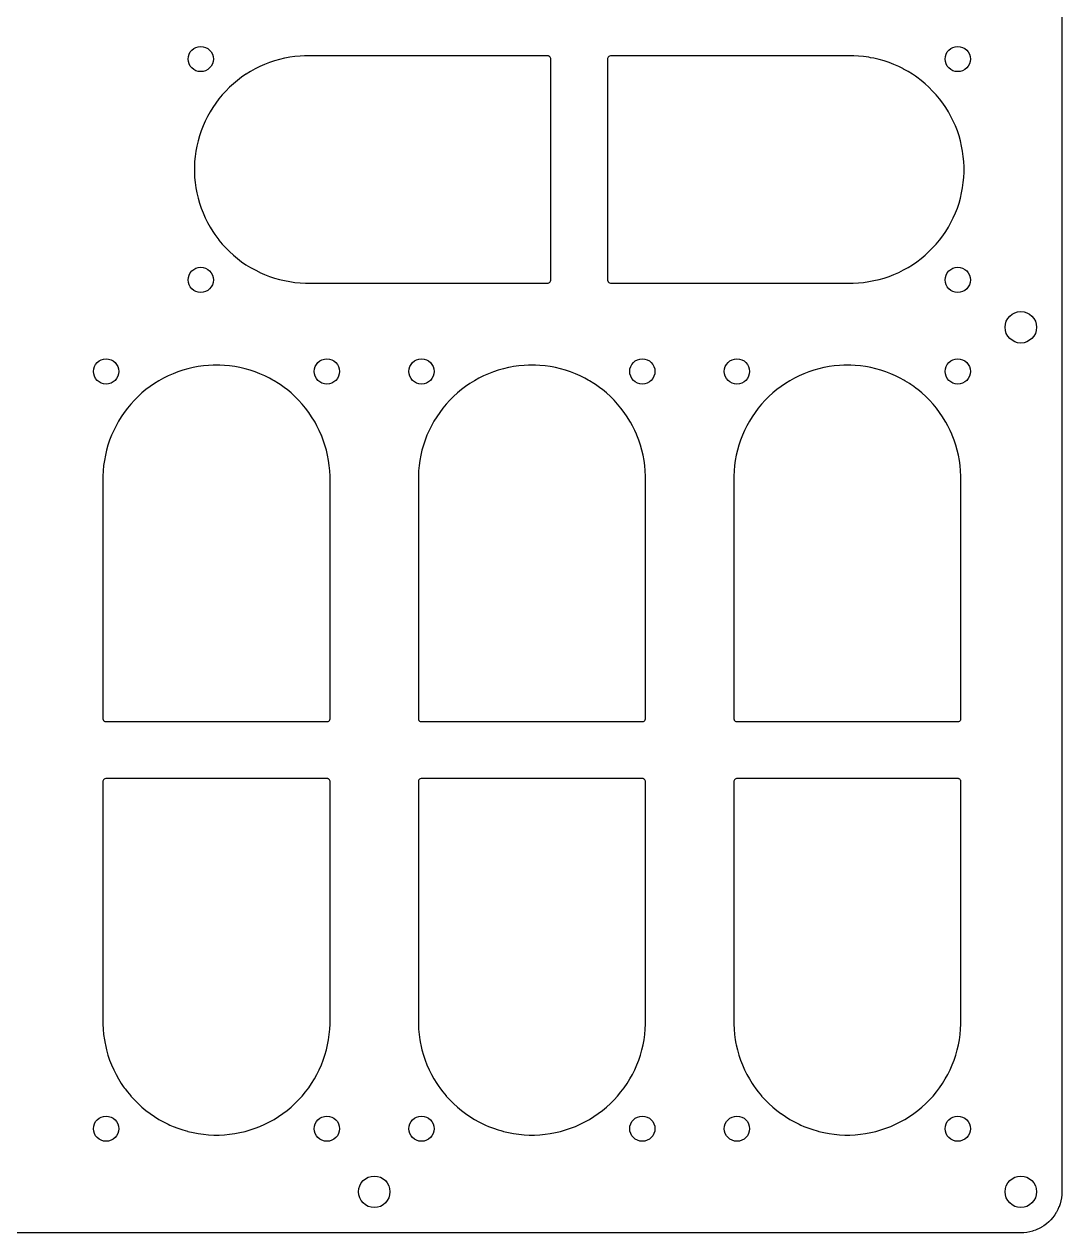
# Model space of a CAD drawing. Extents: x 216 to 569, y -426 to -74.
# Drawn here: x 404.5 to 569, y -426 to -234.5 of the extents above; entities that cross this region are included whole.
import ezdxf

# ---------------------------------------------------------------- set-up
doc = ezdxf.new("R2010")
doc.units = 0
doc.layers.add('BLACK', color=7, linetype='CONTINUOUS')

msp = doc.modelspace()

# ---------------------------------------------------------------- linework, layer by layer
at = {"layer": 'BLACK', "linetype": 'CONTINUOUS'}
for p, q in [((568.9995, -80.00231), (568.9995, -419.497688)), ((441.848767, -241.201238), (441.104223, -241.571977)), ((442.609649, -240.865275), (441.848767, -241.201238)), ((443.385283, -240.564793), (442.609649, -240.865275)), ((444.173911, -240.300472), (443.385283, -240.564793)), ((444.17394, -240.300463), (444.173911, -240.300472)), ((444.973927, -240.072847), (444.17394, -240.300463)), ((444.973934, -240.072845), (444.973927, -240.072847)), ((445.783593, -239.882415), (444.973934, -240.072845)), ((445.783607, -239.882412), (445.783593, -239.882415)), ((445.783613, -239.882411), (445.783607, -239.882412)), ((446.088625, -239.825394), (445.783613, -239.882411)), ((446.601223, -239.729573), (446.088625, -239.825394)), ((447.425001, -239.614661), (446.601223, -239.729573)), ((447.425022, -239.614659), (447.425001, -239.614661)), ((448.253239, -239.537913), (447.425022, -239.614659)), ((448.957134, -239.50537), (448.253239, -239.537913)), ((449.084115, -239.4995), (448.957134, -239.50537)), ((449.5, -239.4995), (449.084115, -239.4995)), ((449.565892, -239.4995), (449.5, -239.4995)), ((487.565892, -239.4995), (449.565892, -239.4995)), ((487.629539, -239.516554), (487.565892, -239.4995)), ((487.693187, -239.533608), (487.629539, -239.516554)), ((487.75025, -239.566554), (487.693187, -239.533608)), ((487.807314, -239.5995), (487.75025, -239.566554)), ((487.9005, -239.692686), (487.807314, -239.5995)), ((487.966392, -239.806814), (487.9005, -239.692686)), ((488.0005, -239.934108), (487.966392, -239.806814)), ((488.0005, -275.065892), (488.0005, -239.934108)), ((497.033608, -239.806812), (496.9995, -239.934108)), ((496.9995, -239.934108), (496.9995, -275.065891)), ((497.0995, -239.692686), (497.033608, -239.806812)), ((497.099502, -239.692683), (497.0995, -239.692686)), ((497.192683, -239.599502), (497.099502, -239.692683)), ((497.192686, -239.5995), (497.192683, -239.599502)), ((497.306812, -239.533608), (497.192686, -239.5995)), ((497.434108, -239.4995), (497.306812, -239.533608)), ((497.565892, -239.4995), (497.434108, -239.4995)), ((535.565892, -239.4995), (497.565892, -239.4995)), ((535.915885, -239.4995), (535.565892, -239.4995)), ((536.049681, -239.505685), (535.915885, -239.4995)), ((536.74676, -239.537913), (536.049681, -239.505685)), ((537.574977, -239.614659), (536.74676, -239.537913)), ((537.574998, -239.614661), (537.574977, -239.614659)), ((538.398776, -239.729573), (537.574998, -239.614661)), ((538.693203, -239.784611), (538.398776, -239.729573)), ((539.216387, -239.882411), (538.693203, -239.784611)), ((539.216396, -239.882413), (539.216387, -239.882411)), ((539.216406, -239.882415), (539.216396, -239.882413)), ((540.026065, -240.072845), (539.216406, -239.882415)), ((540.026072, -240.072847), (540.026065, -240.072845)), ((540.826059, -240.300463), (540.026072, -240.072847)), ((540.82607, -240.300466), (540.826059, -240.300463)), ((540.826079, -240.300469), (540.82607, -240.300466)), ((540.826087, -240.300471), (540.826079, -240.300469)), ((540.826088, -240.300472), (540.826087, -240.300471)), ((541.614716, -240.564793), (540.826088, -240.300472)), ((541.614721, -240.564795), (541.614716, -240.564793)), ((541.61473, -240.564798), (541.614721, -240.564795)), ((542.390332, -240.865268), (541.61473, -240.564798)), ((542.39035, -240.865275), (542.390332, -240.865268)), ((543.151232, -241.201238), (542.39035, -240.865275)), ((543.895776, -241.571977), (543.151232, -241.201238)), ((438.984155, -242.884665), (438.320416, -243.385898)), ((439.668491, -242.415885), (438.984155, -242.884665)), ((439.670365, -242.414601), (439.668491, -242.415885)), ((439.709706, -242.390242), (439.670365, -242.414601)), ((440.377538, -241.976738), (439.709706, -242.390242)), ((440.37756, -241.976725), (440.377538, -241.976738)), ((441.104186, -241.571997), (440.37756, -241.976725)), ((441.104223, -241.571977), (441.104186, -241.571997)), ((543.895813, -241.571997), (543.895776, -241.571977)), ((543.917574, -241.584118), (543.895813, -241.571997)), ((544.62245, -241.976731), (543.917574, -241.584118)), ((545.329635, -242.414601), (544.62245, -241.976731)), ((545.787106, -242.727976), (545.329635, -242.414601)), ((546.015844, -242.884665), (545.787106, -242.727976)), ((546.679583, -243.385898), (546.015844, -242.884665)), ((436.47762, -245.065829), (435.9173, -245.680471)), ((436.477669, -245.065778), (436.47762, -245.065829)), ((437.065778, -244.477669), (436.477669, -245.065778)), ((437.065829, -244.47762), (437.065778, -244.477669)), ((437.680471, -243.9173), (437.065829, -244.47762)), ((437.680486, -243.917288), (437.680471, -243.9173)), ((438.320374, -243.385931), (437.680486, -243.917288)), ((438.320416, -243.385898), (438.320374, -243.385931)), ((546.679608, -243.385917), (546.679583, -243.385898)), ((547.319516, -243.91729), (546.679608, -243.385917)), ((547.319528, -243.9173), (547.319516, -243.91729)), ((547.93417, -244.47762), (547.319528, -243.9173)), ((547.934185, -244.477634), (547.93417, -244.47762)), ((547.934201, -244.477649), (547.934185, -244.477634)), ((548.522351, -245.065799), (547.934201, -244.477649)), ((548.522366, -245.065815), (548.522351, -245.065799)), ((548.522379, -245.065829), (548.522366, -245.065815)), ((549.082699, -245.680471), (548.522379, -245.065829)), ((434.884665, -246.984155), (434.414599, -247.670368)), ((435.385898, -246.320416), (434.884665, -246.984155)), ((435.385931, -246.320374), (435.385898, -246.320416)), ((435.917288, -245.680486), (435.385931, -246.320374)), ((435.9173, -245.680471), (435.917288, -245.680486)), ((549.082705, -245.680478), (549.082699, -245.680471)), ((549.08271, -245.680484), (549.082705, -245.680478)), ((549.614083, -246.320392), (549.08271, -245.680484)), ((550.115336, -246.984158), (549.614083, -246.320392)), ((550.585399, -247.670365), (550.115336, -246.984158)), ((433.976725, -248.37756), (433.571997, -249.104186)), ((433.976738, -248.377538), (433.976725, -248.37756)), ((434.414599, -247.670368), (433.976738, -248.377538)), ((551.023269, -248.37755), (550.585399, -247.670365)), ((551.308886, -248.890332), (551.023269, -248.37755)), ((551.428002, -249.104186), (551.308886, -248.890332)), ((432.865275, -250.609649), (432.564793, -251.385283)), ((433.201238, -249.848767), (432.865275, -250.609649)), ((433.571977, -249.104223), (433.201238, -249.848767)), ((433.571997, -249.104186), (433.571977, -249.104223)), ((551.428022, -249.104223), (551.428002, -249.104186)), ((551.798761, -249.848767), (551.428022, -249.104223)), ((552.086198, -250.49975), (551.798761, -249.848767)), ((552.134732, -250.609668), (552.086198, -250.49975)), ((552.435202, -251.38527), (552.134732, -250.609668)), ((432.300463, -252.17394), (432.072847, -252.973927)), ((432.300472, -252.173911), (432.300463, -252.17394)), ((432.564793, -251.385283), (432.300472, -252.173911)), ((552.699531, -252.173921), (552.435202, -251.38527)), ((552.927155, -252.973938), (552.699531, -252.173921)), ((431.729573, -254.601223), (431.614661, -255.425001)), ((431.825394, -254.088625), (431.729573, -254.601223)), ((431.882411, -253.783613), (431.825394, -254.088625)), ((431.882412, -253.783607), (431.882411, -253.783613)), ((431.882415, -253.783593), (431.882412, -253.783607)), ((432.072845, -252.973934), (431.882415, -253.783593)), ((432.072847, -252.973927), (432.072845, -252.973934)), ((553.117589, -253.783613), (552.927155, -252.973938)), ((553.270426, -254.60122), (553.117589, -253.783613)), ((553.38534, -255.425013), (553.270426, -254.60122)), ((431.537913, -256.253239), (431.4995, -257.084118)), ((431.614659, -255.425022), (431.537913, -256.253239)), ((431.614661, -255.425001), (431.614659, -255.425022)), ((553.462086, -256.253234), (553.38534, -255.425013)), ((553.5005, -257.084115), (553.462086, -256.253234)), ((431.4995, -257.084118), (431.4995, -257.915881)), ((431.4995, -257.915881), (431.537913, -258.74676)), ((553.462086, -258.746766), (553.5005, -257.915885)), ((553.5005, -257.915885), (553.5005, -257.084115)), ((431.537913, -258.74676), (431.614659, -259.574977)), ((431.614659, -259.574977), (431.614661, -259.574998)), ((431.614661, -259.574998), (431.729573, -260.398776)), ((431.729573, -260.398776), (431.882415, -261.216406)), ((553.117589, -261.216387), (553.270426, -260.39878)), ((553.270426, -260.39878), (553.38534, -259.574987)), ((553.38534, -259.574987), (553.462086, -258.746766)), ((431.882415, -261.216406), (432.072845, -262.026065)), ((432.072845, -262.026065), (432.072847, -262.026072)), ((432.072847, -262.026072), (432.300463, -262.826059)), ((552.699531, -262.826079), (552.927155, -262.026062)), ((552.927155, -262.026062), (553.117589, -261.216387)), ((432.300463, -262.826059), (432.300472, -262.826088)), ((432.300472, -262.826088), (432.564793, -263.614716)), ((432.564793, -263.614716), (432.865275, -264.39035)), ((552.134732, -264.390332), (552.435202, -263.61473)), ((552.435202, -263.61473), (552.699531, -262.826079)), ((432.865275, -264.39035), (433.201238, -265.151232)), ((433.201238, -265.151232), (433.571977, -265.895776)), ((433.571977, -265.895776), (433.571989, -265.895798)), ((433.571989, -265.895798), (433.976731, -266.62245)), ((551.023269, -266.62245), (551.428011, -265.895798)), ((551.428011, -265.895798), (551.798763, -265.151229)), ((551.798763, -265.151229), (552.134732, -264.390332)), ((433.976731, -266.62245), (434.414601, -267.329635)), ((434.414601, -267.329635), (434.727976, -267.787106)), ((434.727976, -267.787106), (434.884665, -268.015844)), ((434.884665, -268.015844), (435.350195, -268.632305)), ((549.614083, -268.679608), (550.115336, -268.015842)), ((550.115336, -268.015842), (550.585399, -267.329635)), ((550.585399, -267.329635), (551.023269, -266.62245)), ((435.350195, -268.632305), (435.385917, -268.679608)), ((435.385917, -268.679608), (435.385928, -268.679622)), ((435.385928, -268.679622), (435.385931, -268.679625)), ((435.385931, -268.679625), (435.917288, -269.319513)), ((435.917288, -269.319513), (435.9173, -269.319528)), ((435.9173, -269.319528), (436.47762, -269.93417)), ((436.47762, -269.93417), (436.477634, -269.934185)), ((436.477634, -269.934185), (436.477649, -269.934201)), ((436.477649, -269.934201), (437.065799, -270.522351)), ((547.934201, -270.522351), (548.522351, -269.934201)), ((548.522351, -269.934201), (549.08271, -269.319516)), ((549.08271, -269.319516), (549.614083, -268.679608)), ((437.065799, -270.522351), (437.065815, -270.522366)), ((437.065815, -270.522366), (437.065829, -270.522379)), ((437.065829, -270.522379), (437.680471, -271.082699)), ((437.680471, -271.082699), (437.680478, -271.082705)), ((437.680478, -271.082705), (437.680484, -271.08271)), ((437.680484, -271.08271), (438.320392, -271.614083)), ((438.320392, -271.614083), (438.984158, -272.115336)), ((546.015842, -272.115336), (546.679608, -271.614083)), ((546.679608, -271.614083), (547.319516, -271.08271)), ((547.319516, -271.08271), (547.934201, -270.522351)), ((438.984158, -272.115336), (439.670365, -272.585399)), ((439.670365, -272.585399), (440.37755, -273.023269)), ((440.37755, -273.023269), (441.104202, -273.428011)), ((441.104202, -273.428011), (441.10421, -273.428015)), ((441.10421, -273.428015), (441.104223, -273.428022)), ((441.104223, -273.428022), (441.837651, -273.793226)), ((441.837651, -273.793226), (441.848771, -273.798763)), ((441.848771, -273.798763), (441.876261, -273.810901)), ((441.876261, -273.810901), (442.609649, -274.134724)), ((542.390332, -274.134732), (543.151229, -273.798763)), ((543.151229, -273.798763), (543.895798, -273.428011)), ((543.895798, -273.428011), (544.62245, -273.023269)), ((544.62245, -273.023269), (545.329635, -272.585399)), ((545.329635, -272.585399), (546.015842, -272.115336)), ((442.609649, -274.134724), (442.609656, -274.134726)), ((442.609656, -274.134726), (442.609668, -274.134732)), ((442.609668, -274.134732), (443.38527, -274.435202)), ((443.38527, -274.435202), (444.173921, -274.699531)), ((444.173921, -274.699531), (444.973938, -274.927155)), ((444.973938, -274.927155), (445.783613, -275.117589)), ((445.783613, -275.117589), (446.60122, -275.270426)), ((446.60122, -275.270426), (447.425013, -275.38534)), ((447.425013, -275.38534), (448.253234, -275.462086)), ((448.253234, -275.462086), (449.084115, -275.5005)), ((449.084115, -275.5005), (449.084118, -275.5005)), ((449.084118, -275.5005), (487.56589, -275.5005)), ((487.56589, -275.5005), (487.565892, -275.5005)), ((487.565892, -275.5005), (487.693186, -275.466392)), ((487.693186, -275.466392), (487.807314, -275.4005)), ((487.807314, -275.4005), (487.9005, -275.307314)), ((487.9005, -275.307314), (487.966392, -275.193186)), ((487.966392, -275.193186), (488.0005, -275.065892)), ((496.9995, -275.065891), (497.033608, -275.193187)), ((497.033608, -275.193187), (497.066554, -275.25025)), ((497.066554, -275.25025), (497.0995, -275.307314)), ((497.0995, -275.307314), (497.192686, -275.4005)), ((497.192686, -275.4005), (497.306814, -275.466392)), ((497.306814, -275.466392), (497.434108, -275.5005)), ((497.434108, -275.5005), (497.43411, -275.5005)), ((497.43411, -275.5005), (535.915882, -275.5005)), ((535.915882, -275.5005), (535.915885, -275.5005)), ((535.915885, -275.5005), (536.746766, -275.462086)), ((536.746766, -275.462086), (537.574987, -275.38534)), ((537.574987, -275.38534), (538.39878, -275.270426)), ((538.39878, -275.270426), (539.216387, -275.117589)), ((539.216387, -275.117589), (540.026062, -274.927155)), ((540.026062, -274.927155), (540.826079, -274.699531)), ((540.826079, -274.699531), (541.61473, -274.435202)), ((541.61473, -274.435202), (542.390332, -274.134732)), ((430.473927, -289.072847), (429.67394, -289.300463)), ((430.473934, -289.072845), (430.473927, -289.072847)), ((431.283593, -288.882415), (430.473934, -289.072845)), ((431.283607, -288.882412), (431.283593, -288.882415)), ((431.283613, -288.882411), (431.283607, -288.882412)), ((431.588625, -288.825394), (431.283613, -288.882411)), ((432.101223, -288.729573), (431.588625, -288.825394)), ((432.925001, -288.614661), (432.101223, -288.729573)), ((432.925022, -288.614659), (432.925001, -288.614661)), ((433.753239, -288.537913), (432.925022, -288.614659)), ((434.457134, -288.50537), (433.753239, -288.537913)), ((434.584115, -288.4995), (434.457134, -288.50537)), ((435.415885, -288.4995), (434.584115, -288.4995)), ((435.549681, -288.505685), (435.415885, -288.4995)), ((436.24676, -288.537913), (435.549681, -288.505685)), ((437.074977, -288.614659), (436.24676, -288.537913)), ((437.074998, -288.614661), (437.074977, -288.614659)), ((437.898776, -288.729573), (437.074998, -288.614661)), ((438.183637, -288.782823), (437.898776, -288.729573)), ((438.716387, -288.882411), (438.183637, -288.782823)), ((438.716396, -288.882413), (438.716387, -288.882411)), ((438.716406, -288.882415), (438.716396, -288.882413)), ((439.526065, -289.072845), (438.716406, -288.882415)), ((439.526072, -289.072847), (439.526065, -289.072845)), ((440.326059, -289.300463), (439.526072, -289.072847)), ((480.473927, -289.072847), (479.67394, -289.300463)), ((480.473934, -289.072845), (480.473927, -289.072847)), ((481.283593, -288.882415), (480.473934, -289.072845)), ((481.283607, -288.882412), (481.283593, -288.882415)), ((481.283613, -288.882411), (481.283607, -288.882412)), ((481.588625, -288.825394), (481.283613, -288.882411)), ((482.101223, -288.729573), (481.588625, -288.825394)), ((482.925001, -288.614661), (482.101223, -288.729573)), ((482.925022, -288.614659), (482.925001, -288.614661)), ((483.753239, -288.537913), (482.925022, -288.614659)), ((484.457134, -288.50537), (483.753239, -288.537913)), ((484.584115, -288.4995), (484.457134, -288.50537)), ((485.415885, -288.4995), (484.584115, -288.4995)), ((485.549681, -288.505685), (485.415885, -288.4995)), ((486.24676, -288.537913), (485.549681, -288.505685)), ((487.074977, -288.614659), (486.24676, -288.537913)), ((487.074998, -288.614661), (487.074977, -288.614659)), ((487.898776, -288.729573), (487.074998, -288.614661)), ((488.183637, -288.782823), (487.898776, -288.729573)), ((488.716387, -288.882411), (488.183637, -288.782823)), ((488.716396, -288.882413), (488.716387, -288.882411)), ((488.716406, -288.882415), (488.716396, -288.882413)), ((489.526065, -289.072845), (488.716406, -288.882415)), ((489.526072, -289.072847), (489.526065, -289.072845)), ((490.326059, -289.300463), (489.526072, -289.072847)), ((530.473927, -289.072847), (529.67394, -289.300463)), ((530.473934, -289.072845), (530.473927, -289.072847)), ((531.283593, -288.882415), (530.473934, -289.072845)), ((531.283607, -288.882412), (531.283593, -288.882415)), ((531.283613, -288.882411), (531.283607, -288.882412)), ((531.588625, -288.825394), (531.283613, -288.882411)), ((532.101223, -288.729573), (531.588625, -288.825394)), ((532.925001, -288.614661), (532.101223, -288.729573)), ((532.925022, -288.614659), (532.925001, -288.614661)), ((533.753239, -288.537913), (532.925022, -288.614659)), ((534.457134, -288.50537), (533.753239, -288.537913)), ((534.584115, -288.4995), (534.457134, -288.50537)), ((535.415885, -288.4995), (534.584115, -288.4995)), ((535.549681, -288.505685), (535.415885, -288.4995)), ((536.24676, -288.537913), (535.549681, -288.505685)), ((537.074977, -288.614659), (536.24676, -288.537913)), ((537.074998, -288.614661), (537.074977, -288.614659)), ((537.898776, -288.729573), (537.074998, -288.614661)), ((538.183637, -288.782823), (537.898776, -288.729573)), ((538.716387, -288.882411), (538.183637, -288.782823)), ((538.716396, -288.882413), (538.716387, -288.882411)), ((538.716406, -288.882415), (538.716396, -288.882413)), ((539.526065, -289.072845), (538.716406, -288.882415)), ((539.526072, -289.072847), (539.526065, -289.072845)), ((540.326059, -289.300463), (539.526072, -289.072847)), ((425.877538, -290.976738), (425.170368, -291.414599)), ((425.87756, -290.976725), (425.877538, -290.976738)), ((426.604186, -290.571997), (425.87756, -290.976725)), ((426.604223, -290.571977), (426.604186, -290.571997)), ((427.348767, -290.201238), (426.604223, -290.571977)), ((428.109649, -289.865275), (427.348767, -290.201238)), ((428.885283, -289.564793), (428.109649, -289.865275)), ((429.673911, -289.300472), (428.885283, -289.564793)), ((429.67394, -289.300463), (429.673911, -289.300472)), ((440.32607, -289.300466), (440.326059, -289.300463)), ((440.326079, -289.300469), (440.32607, -289.300466)), ((440.326087, -289.300471), (440.326079, -289.300469)), ((440.326088, -289.300472), (440.326087, -289.300471)), ((441.114716, -289.564793), (440.326088, -289.300472)), ((441.114721, -289.564795), (441.114716, -289.564793)), ((441.11473, -289.564798), (441.114721, -289.564795)), ((441.890332, -289.865268), (441.11473, -289.564798)), ((441.89035, -289.865275), (441.890332, -289.865268)), ((442.651232, -290.201238), (441.89035, -289.865275)), ((443.395776, -290.571977), (442.651232, -290.201238)), ((443.395813, -290.571997), (443.395776, -290.571977)), ((443.93101, -290.8701), (443.395813, -290.571997)), ((444.12245, -290.976731), (443.93101, -290.8701)), ((444.829635, -291.414601), (444.12245, -290.976731)), ((475.877538, -290.976738), (475.170368, -291.414599)), ((475.87756, -290.976725), (475.877538, -290.976738)), ((476.604186, -290.571997), (475.87756, -290.976725)), ((476.604223, -290.571977), (476.604186, -290.571997)), ((477.348767, -290.201238), (476.604223, -290.571977)), ((478.109649, -289.865275), (477.348767, -290.201238)), ((478.885283, -289.564793), (478.109649, -289.865275)), ((479.673911, -289.300472), (478.885283, -289.564793)), ((479.67394, -289.300463), (479.673911, -289.300472)), ((490.32607, -289.300466), (490.326059, -289.300463)), ((490.326079, -289.300469), (490.32607, -289.300466)), ((490.326087, -289.300471), (490.326079, -289.300469)), ((490.326088, -289.300472), (490.326087, -289.300471)), ((491.114716, -289.564793), (490.326088, -289.300472)), ((491.114721, -289.564795), (491.114716, -289.564793)), ((491.11473, -289.564798), (491.114721, -289.564795)), ((491.890332, -289.865268), (491.11473, -289.564798)), ((491.89035, -289.865275), (491.890332, -289.865268)), ((492.651232, -290.201238), (491.89035, -289.865275)), ((493.395776, -290.571977), (492.651232, -290.201238)), ((493.395813, -290.571997), (493.395776, -290.571977)), ((493.93101, -290.8701), (493.395813, -290.571997)), ((494.12245, -290.976731), (493.93101, -290.8701)), ((494.829635, -291.414601), (494.12245, -290.976731)), ((525.877538, -290.976738), (525.170368, -291.414599)), ((525.87756, -290.976725), (525.877538, -290.976738)), ((526.604186, -290.571997), (525.87756, -290.976725)), ((526.604223, -290.571977), (526.604186, -290.571997)), ((527.348767, -290.201238), (526.604223, -290.571977)), ((528.109649, -289.865275), (527.348767, -290.201238)), ((528.885283, -289.564793), (528.109649, -289.865275)), ((529.673911, -289.300472), (528.885283, -289.564793)), ((529.67394, -289.300463), (529.673911, -289.300472)), ((540.32607, -289.300466), (540.326059, -289.300463)), ((540.326079, -289.300469), (540.32607, -289.300466)), ((540.326087, -289.300471), (540.326079, -289.300469)), ((540.326088, -289.300472), (540.326087, -289.300471)), ((541.114716, -289.564793), (540.326088, -289.300472)), ((541.114721, -289.564795), (541.114716, -289.564793)), ((541.11473, -289.564798), (541.114721, -289.564795)), ((541.890332, -289.865268), (541.11473, -289.564798)), ((541.89035, -289.865275), (541.890332, -289.865268)), ((542.651232, -290.201238), (541.89035, -289.865275)), ((543.395776, -290.571977), (542.651232, -290.201238)), ((543.395813, -290.571997), (543.395776, -290.571977)), ((543.93101, -290.8701), (543.395813, -290.571997)), ((544.12245, -290.976731), (543.93101, -290.8701)), ((544.829635, -291.414601), (544.12245, -290.976731)), ((423.180471, -292.9173), (422.565829, -293.47762)), ((423.180486, -292.917288), (423.180471, -292.9173)), ((423.820374, -292.385931), (423.180486, -292.917288)), ((423.820416, -292.385898), (423.820374, -292.385931)), ((424.484155, -291.884665), (423.820416, -292.385898)), ((425.170368, -291.414599), (424.484155, -291.884665)), ((445.077099, -291.584118), (444.829635, -291.414601)), ((445.515844, -291.884665), (445.077099, -291.584118)), ((445.932237, -292.199111), (445.515844, -291.884665)), ((446.179608, -292.385917), (445.932237, -292.199111)), ((446.819516, -292.91729), (446.179608, -292.385917)), ((446.819528, -292.9173), (446.819516, -292.91729)), ((447.43417, -293.47762), (446.819528, -292.9173)), ((473.180471, -292.9173), (472.565829, -293.47762)), ((473.180486, -292.917288), (473.180471, -292.9173)), ((473.820374, -292.385931), (473.180486, -292.917288)), ((473.820416, -292.385898), (473.820374, -292.385931)), ((474.484155, -291.884665), (473.820416, -292.385898)), ((475.170368, -291.414599), (474.484155, -291.884665)), ((495.077099, -291.584118), (494.829635, -291.414601)), ((495.515844, -291.884665), (495.077099, -291.584118)), ((495.932237, -292.199111), (495.515844, -291.884665)), ((496.179608, -292.385917), (495.932237, -292.199111)), ((496.819516, -292.91729), (496.179608, -292.385917)), ((496.819528, -292.9173), (496.819516, -292.91729)), ((497.43417, -293.47762), (496.819528, -292.9173)), ((523.180471, -292.9173), (522.565829, -293.47762)), ((523.180486, -292.917288), (523.180471, -292.9173)), ((523.820374, -292.385931), (523.180486, -292.917288)), ((523.820416, -292.385898), (523.820374, -292.385931)), ((524.484155, -291.884665), (523.820416, -292.385898)), ((525.170368, -291.414599), (524.484155, -291.884665)), ((545.077099, -291.584118), (544.829635, -291.414601)), ((545.515844, -291.884665), (545.077099, -291.584118)), ((545.932237, -292.199111), (545.515844, -291.884665)), ((546.179608, -292.385917), (545.932237, -292.199111)), ((546.819516, -292.91729), (546.179608, -292.385917)), ((546.819528, -292.9173), (546.819516, -292.91729)), ((547.43417, -293.47762), (546.819528, -292.9173)), ((421.417288, -294.680486), (420.885931, -295.320374)), ((421.4173, -294.680471), (421.417288, -294.680486)), ((421.97762, -294.065829), (421.4173, -294.680471)), ((421.977669, -294.065778), (421.97762, -294.065829)), ((422.565778, -293.477669), (421.977669, -294.065778)), ((422.565829, -293.47762), (422.565778, -293.477669)), ((447.434185, -293.477634), (447.43417, -293.47762)), ((447.434201, -293.477649), (447.434185, -293.477634)), ((448.022351, -294.065799), (447.434201, -293.477649)), ((448.022366, -294.065815), (448.022351, -294.065799)), ((448.022379, -294.065829), (448.022366, -294.065815)), ((448.582699, -294.680471), (448.022379, -294.065829)), ((448.582705, -294.680478), (448.582699, -294.680471)), ((448.58271, -294.680484), (448.582705, -294.680478)), ((449.114083, -295.320392), (448.58271, -294.680484)), ((471.417288, -294.680486), (470.885931, -295.320374)), ((471.4173, -294.680471), (471.417288, -294.680486)), ((471.97762, -294.065829), (471.4173, -294.680471)), ((471.977669, -294.065778), (471.97762, -294.065829)), ((472.565778, -293.477669), (471.977669, -294.065778)), ((472.565829, -293.47762), (472.565778, -293.477669)), ((497.434185, -293.477634), (497.43417, -293.47762)), ((497.434201, -293.477649), (497.434185, -293.477634)), ((498.022351, -294.065799), (497.434201, -293.477649)), ((498.022366, -294.065815), (498.022351, -294.065799)), ((498.022379, -294.065829), (498.022366, -294.065815)), ((498.582699, -294.680471), (498.022379, -294.065829)), ((498.582705, -294.680478), (498.582699, -294.680471)), ((498.58271, -294.680484), (498.582705, -294.680478)), ((499.114083, -295.320392), (498.58271, -294.680484)), ((521.417288, -294.680486), (520.885931, -295.320374)), ((521.4173, -294.680471), (521.417288, -294.680486)), ((521.97762, -294.065829), (521.4173, -294.680471)), ((521.977669, -294.065778), (521.97762, -294.065829)), ((522.565778, -293.477669), (521.977669, -294.065778)), ((522.565829, -293.47762), (522.565778, -293.477669)), ((547.434185, -293.477634), (547.43417, -293.47762)), ((547.434201, -293.477649), (547.434185, -293.477634)), ((548.022351, -294.065799), (547.434201, -293.477649)), ((548.022366, -294.065815), (548.022351, -294.065799)), ((548.022379, -294.065829), (548.022366, -294.065815)), ((548.582699, -294.680471), (548.022379, -294.065829)), ((548.582705, -294.680478), (548.582699, -294.680471)), ((548.58271, -294.680484), (548.582705, -294.680478)), ((549.114083, -295.320392), (548.58271, -294.680484)), ((419.914599, -296.670368), (419.476738, -297.377538)), ((420.384665, -295.984155), (419.914599, -296.670368)), ((420.885898, -295.320416), (420.384665, -295.984155)), ((420.885931, -295.320374), (420.885898, -295.320416)), ((449.615336, -295.984158), (449.114083, -295.320392)), ((450.085399, -296.670365), (449.615336, -295.984158)), ((450.523269, -297.37755), (450.085399, -296.670365)), ((469.914599, -296.670368), (469.476738, -297.377538)), ((470.384665, -295.984155), (469.914599, -296.670368)), ((470.885898, -295.320416), (470.384665, -295.984155)), ((470.885931, -295.320374), (470.885898, -295.320416)), ((499.615336, -295.984158), (499.114083, -295.320392)), ((500.085399, -296.670365), (499.615336, -295.984158)), ((500.523269, -297.37755), (500.085399, -296.670365)), ((519.914599, -296.670368), (519.476738, -297.377538)), ((520.384665, -295.984155), (519.914599, -296.670368)), ((520.885898, -295.320416), (520.384665, -295.984155)), ((520.885931, -295.320374), (520.885898, -295.320416)), ((549.615336, -295.984158), (549.114083, -295.320392)), ((550.085399, -296.670365), (549.615336, -295.984158)), ((550.523269, -297.37755), (550.085399, -296.670365)), ((419.071977, -298.104223), (418.701238, -298.848767)), ((419.071997, -298.104186), (419.071977, -298.104223)), ((419.476725, -297.37756), (419.071997, -298.104186)), ((419.476738, -297.377538), (419.476725, -297.37756)), ((450.624888, -297.559992), (450.523269, -297.37755)), ((450.928002, -298.104186), (450.624888, -297.559992)), ((450.928022, -298.104223), (450.928002, -298.104186)), ((451.298761, -298.848767), (450.928022, -298.104223)), ((469.071977, -298.104223), (468.701238, -298.848767)), ((469.071997, -298.104186), (469.071977, -298.104223)), ((469.476725, -297.37756), (469.071997, -298.104186)), ((469.476738, -297.377538), (469.476725, -297.37756)), ((500.624888, -297.559992), (500.523269, -297.37755)), ((500.928002, -298.104186), (500.624888, -297.559992)), ((500.928022, -298.104223), (500.928002, -298.104186)), ((501.298761, -298.848767), (500.928022, -298.104223)), ((519.071977, -298.104223), (518.701238, -298.848767)), ((519.071997, -298.104186), (519.071977, -298.104223)), ((519.476725, -297.37756), (519.071997, -298.104186)), ((519.476738, -297.377538), (519.476725, -297.37756)), ((550.624888, -297.559992), (550.523269, -297.37755)), ((550.928002, -298.104186), (550.624888, -297.559992)), ((550.928022, -298.104223), (550.928002, -298.104186)), ((551.298761, -298.848767), (550.928022, -298.104223)), ((418.064793, -300.385283), (417.800472, -301.173911)), ((418.365275, -299.609649), (418.064793, -300.385283)), ((418.701238, -298.848767), (418.365275, -299.609649)), ((451.559, -299.438152), (451.298761, -298.848767)), ((451.634732, -299.609668), (451.559, -299.438152)), ((451.935202, -300.38527), (451.634732, -299.609668)), ((452.199531, -301.173921), (451.935202, -300.38527)), ((468.064793, -300.385283), (467.800472, -301.173911)), ((468.365275, -299.609649), (468.064793, -300.385283)), ((468.701238, -298.848767), (468.365275, -299.609649)), ((501.559, -299.438152), (501.298761, -298.848767)), ((501.634732, -299.609668), (501.559, -299.438152)), ((501.935202, -300.38527), (501.634732, -299.609668)), ((502.199531, -301.173921), (501.935202, -300.38527)), ((518.064793, -300.385283), (517.800472, -301.173911)), ((518.365275, -299.609649), (518.064793, -300.385283)), ((518.701238, -298.848767), (518.365275, -299.609649)), ((551.559, -299.438152), (551.298761, -298.848767)), ((551.634732, -299.609668), (551.559, -299.438152)), ((551.935202, -300.38527), (551.634732, -299.609668)), ((552.199531, -301.173921), (551.935202, -300.38527)), ((417.572845, -301.973934), (417.382415, -302.783593)), ((417.572847, -301.973927), (417.572845, -301.973934)), ((417.800463, -301.17394), (417.572847, -301.973927)), ((417.800472, -301.173911), (417.800463, -301.17394)), ((452.427155, -301.973938), (452.199531, -301.173921)), ((452.617589, -302.783613), (452.427155, -301.973938)), ((467.572845, -301.973934), (467.382415, -302.783593)), ((467.572847, -301.973927), (467.572845, -301.973934)), ((467.800463, -301.17394), (467.572847, -301.973927)), ((467.800472, -301.173911), (467.800463, -301.17394)), ((502.427155, -301.973938), (502.199531, -301.173921)), ((502.617589, -302.783613), (502.427155, -301.973938)), ((517.572845, -301.973934), (517.382415, -302.783593)), ((517.572847, -301.973927), (517.572845, -301.973934)), ((517.800463, -301.17394), (517.572847, -301.973927)), ((517.800472, -301.173911), (517.800463, -301.17394)), ((552.427155, -301.973938), (552.199531, -301.173921)), ((552.617589, -302.783613), (552.427155, -301.973938)), ((417.114659, -304.425022), (417.037913, -305.253239)), ((417.114661, -304.425001), (417.114659, -304.425022)), ((417.229573, -303.601223), (417.114661, -304.425001)), ((417.382415, -302.783593), (417.229573, -303.601223)), ((452.770426, -303.60122), (452.617589, -302.783613)), ((452.88534, -304.425013), (452.770426, -303.60122)), ((452.962086, -305.253234), (452.88534, -304.425013)), ((467.114659, -304.425022), (467.037913, -305.253239)), ((467.114661, -304.425001), (467.114659, -304.425022)), ((467.229573, -303.601223), (467.114661, -304.425001)), ((467.382415, -302.783593), (467.229573, -303.601223)), ((502.770426, -303.60122), (502.617589, -302.783613)), ((502.88534, -304.425013), (502.770426, -303.60122)), ((502.962086, -305.253234), (502.88534, -304.425013)), ((517.114659, -304.425022), (517.037913, -305.253239)), ((517.114661, -304.425001), (517.114659, -304.425022)), ((517.229573, -303.601223), (517.114661, -304.425001)), ((517.382415, -302.783593), (517.229573, -303.601223)), ((552.770426, -303.60122), (552.617589, -302.783613)), ((552.88534, -304.425013), (552.770426, -303.60122)), ((552.962086, -305.253234), (552.88534, -304.425013)), ((417.037913, -305.253239), (416.9995, -306.084118)), ((416.9995, -306.084118), (416.9995, -344.565891)), ((453.0005, -306.084115), (452.962086, -305.253234)), ((453.0005, -306.084118), (453.0005, -306.084115)), ((453.0005, -306.434108), (453.0005, -306.084118)), ((453.0005, -344.565892), (453.0005, -306.434108)), ((467.037913, -305.253239), (466.9995, -306.084118)), ((466.9995, -306.084118), (466.9995, -344.565891)), ((503.0005, -306.084115), (502.962086, -305.253234)), ((503.0005, -306.084118), (503.0005, -306.084115)), ((503.0005, -306.434108), (503.0005, -306.084118)), ((503.0005, -344.565892), (503.0005, -306.434108)), ((517.037913, -305.253239), (516.9995, -306.084118)), ((516.9995, -306.084118), (516.9995, -344.565891)), ((553.0005, -306.084115), (552.962086, -305.253234)), ((553.0005, -306.434108), (553.0005, -306.084115)), ((553.0005, -344.565892), (553.0005, -306.434108)), ((416.9995, -344.565891), (417.033608, -344.693187)), ((417.033608, -344.693187), (417.066554, -344.75025)), ((452.9005, -344.807314), (452.966392, -344.693186)), ((452.966392, -344.693186), (453.0005, -344.565892)), ((466.9995, -344.565891), (467.033608, -344.693187)), ((467.033608, -344.693187), (467.066554, -344.75025)), ((502.9005, -344.807314), (502.966392, -344.693186)), ((502.966392, -344.693186), (503.0005, -344.565892)), ((516.9995, -344.565891), (517.033608, -344.693187)), ((517.033608, -344.693187), (517.066554, -344.75025)), ((552.9005, -344.807314), (552.966392, -344.693186)), ((552.966392, -344.693186), (553.0005, -344.565892)), ((417.066554, -344.75025), (417.0995, -344.807314)), ((417.0995, -344.807314), (417.192686, -344.9005)), ((417.192686, -344.9005), (417.306814, -344.966392)), ((417.306814, -344.966392), (417.434108, -345.0005)), ((417.434108, -345.0005), (417.43411, -345.0005)), ((417.43411, -345.0005), (452.56589, -345.0005)), ((452.56589, -345.0005), (452.565892, -345.0005)), ((452.565892, -345.0005), (452.693186, -344.966392)), ((452.693186, -344.966392), (452.807314, -344.9005)), ((452.807314, -344.9005), (452.9005, -344.807314)), ((467.066554, -344.75025), (467.0995, -344.807314)), ((467.0995, -344.807314), (467.192686, -344.9005)), ((467.192686, -344.9005), (467.306814, -344.966392)), ((467.306814, -344.966392), (467.434108, -345.0005)), ((467.434108, -345.0005), (467.43411, -345.0005)), ((467.43411, -345.0005), (502.56589, -345.0005)), ((502.56589, -345.0005), (502.565892, -345.0005)), ((502.565892, -345.0005), (502.693186, -344.966392)), ((502.693186, -344.966392), (502.807314, -344.9005)), ((502.807314, -344.9005), (502.9005, -344.807314)), ((517.066554, -344.75025), (517.0995, -344.807314)), ((517.0995, -344.807314), (517.192686, -344.9005)), ((517.192686, -344.9005), (517.306814, -344.966392)), ((517.306814, -344.966392), (517.434108, -345.0005)), ((517.434108, -345.0005), (517.43411, -345.0005)), ((517.43411, -345.0005), (552.56589, -345.0005)), ((552.56589, -345.0005), (552.565892, -345.0005)), ((552.565892, -345.0005), (552.693186, -344.966392)), ((552.693186, -344.966392), (552.807314, -344.9005)), ((552.807314, -344.9005), (552.9005, -344.807314)), ((417.033608, -354.306812), (416.9995, -354.434108)), ((417.0995, -354.192686), (417.033608, -354.306812)), ((417.099502, -354.192683), (417.0995, -354.192686)), ((417.192683, -354.099502), (417.099502, -354.192683)), ((417.192686, -354.0995), (417.192683, -354.099502)), ((417.306812, -354.033608), (417.192686, -354.0995)), ((417.434108, -353.9995), (417.306812, -354.033608)), ((417.565892, -353.9995), (417.434108, -353.9995)), ((452.565892, -353.9995), (417.565892, -353.9995)), ((452.629539, -354.016554), (452.565892, -353.9995)), ((452.693187, -354.033608), (452.629539, -354.016554)), ((452.75025, -354.066554), (452.693187, -354.033608)), ((452.807314, -354.0995), (452.75025, -354.066554)), ((452.9005, -354.192686), (452.807314, -354.0995)), ((452.966392, -354.306814), (452.9005, -354.192686)), ((453.0005, -354.434108), (452.966392, -354.306814)), ((467.033608, -354.306812), (466.9995, -354.434108)), ((467.0995, -354.192686), (467.033608, -354.306812)), ((467.099502, -354.192683), (467.0995, -354.192686)), ((467.192683, -354.099502), (467.099502, -354.192683)), ((467.192686, -354.0995), (467.192683, -354.099502)), ((467.306812, -354.033608), (467.192686, -354.0995)), ((467.434108, -353.9995), (467.306812, -354.033608)), ((467.565892, -353.9995), (467.434108, -353.9995)), ((502.565892, -353.9995), (467.565892, -353.9995)), ((502.629539, -354.016554), (502.565892, -353.9995)), ((502.693187, -354.033608), (502.629539, -354.016554)), ((502.75025, -354.066554), (502.693187, -354.033608)), ((502.807314, -354.0995), (502.75025, -354.066554)), ((502.9005, -354.192686), (502.807314, -354.0995)), ((502.966392, -354.306814), (502.9005, -354.192686)), ((503.0005, -354.434108), (502.966392, -354.306814)), ((517.033608, -354.306812), (516.9995, -354.434108)), ((517.0995, -354.192686), (517.033608, -354.306812)), ((517.099502, -354.192683), (517.0995, -354.192686)), ((517.192683, -354.099502), (517.099502, -354.192683)), ((517.192686, -354.0995), (517.192683, -354.099502)), ((517.306812, -354.033608), (517.192686, -354.0995)), ((517.434108, -353.9995), (517.306812, -354.033608)), ((517.565892, -353.9995), (517.434108, -353.9995)), ((552.565892, -353.9995), (517.565892, -353.9995)), ((552.629539, -354.016554), (552.565892, -353.9995)), ((552.693187, -354.033608), (552.629539, -354.016554)), ((552.75025, -354.066554), (552.693187, -354.033608)), ((552.807314, -354.0995), (552.75025, -354.066554)), ((552.9005, -354.192686), (552.807314, -354.0995)), ((552.966392, -354.306814), (552.9005, -354.192686)), ((553.0005, -354.434108), (552.966392, -354.306814)), ((416.9995, -354.434108), (416.9995, -392.915881)), ((453.0005, -392.434108), (453.0005, -354.434108)), ((466.9995, -354.434108), (466.9995, -392.915881)), ((503.0005, -392.434108), (503.0005, -354.434108)), ((516.9995, -354.434108), (516.9995, -392.915881)), ((553.0005, -392.434108), (553.0005, -354.434108)), ((453.0005, -392.5), (453.0005, -392.434108)), ((453.0005, -392.915885), (453.0005, -392.5)), ((503.0005, -392.5), (503.0005, -392.434108)), ((503.0005, -392.915885), (503.0005, -392.5)), ((553.0005, -392.5), (553.0005, -392.434108)), ((553.0005, -392.915885), (553.0005, -392.5)), ((416.9995, -392.915881), (417.037913, -393.74676)), ((417.037913, -393.74676), (417.114659, -394.574977)), ((452.88534, -394.574987), (452.962086, -393.746766)), ((452.962086, -393.746766), (453.0005, -392.915885)), ((466.9995, -392.915881), (467.037913, -393.74676)), ((467.037913, -393.74676), (467.114659, -394.574977)), ((502.88534, -394.574987), (502.962086, -393.746766)), ((502.962086, -393.746766), (503.0005, -392.915885)), ((516.9995, -392.915881), (517.037913, -393.74676)), ((517.037913, -393.74676), (517.114659, -394.574977)), ((552.88534, -394.574987), (552.962086, -393.746766)), ((552.962086, -393.746766), (553.0005, -392.915885)), ((417.114659, -394.574977), (417.114661, -394.574998)), ((417.114661, -394.574998), (417.229573, -395.398776)), ((417.229573, -395.398776), (417.229574, -395.39878)), ((417.229574, -395.39878), (417.343416, -396.007784)), ((417.343416, -396.007784), (417.382415, -396.216406)), ((417.382415, -396.216406), (417.572845, -397.026065)), ((452.427155, -397.026062), (452.617589, -396.216387)), ((452.617589, -396.216387), (452.770426, -395.39878)), ((452.770426, -395.39878), (452.88534, -394.574987)), ((467.114659, -394.574977), (467.114661, -394.574998)), ((467.114661, -394.574998), (467.229573, -395.398776)), ((467.229573, -395.398776), (467.229574, -395.39878)), ((467.229574, -395.39878), (467.343416, -396.007784)), ((467.343416, -396.007784), (467.382415, -396.216406)), ((467.382415, -396.216406), (467.572845, -397.026065)), ((502.427155, -397.026062), (502.617589, -396.216387)), ((502.617589, -396.216387), (502.770426, -395.39878)), ((502.770426, -395.39878), (502.88534, -394.574987)), ((517.114659, -394.574977), (517.114661, -394.574998)), ((517.114661, -394.574998), (517.229573, -395.398776)), ((517.229573, -395.398776), (517.229574, -395.39878)), ((517.229574, -395.39878), (517.343416, -396.007784)), ((517.343416, -396.007784), (517.382415, -396.216406)), ((517.382415, -396.216406), (517.572845, -397.026065)), ((552.427155, -397.026062), (552.617589, -396.216387)), ((552.617589, -396.216387), (552.770426, -395.39878)), ((552.770426, -395.39878), (552.88534, -394.574987)), ((417.572845, -397.026065), (417.572847, -397.026072)), ((417.572847, -397.026072), (417.800463, -397.826059)), ((417.800463, -397.826059), (417.800472, -397.826088)), ((417.800472, -397.826088), (418.064793, -398.614716)), ((451.935202, -398.61473), (452.199531, -397.826079)), ((452.199531, -397.826079), (452.427155, -397.026062)), ((467.572845, -397.026065), (467.572847, -397.026072)), ((467.572847, -397.026072), (467.800463, -397.826059)), ((467.800463, -397.826059), (467.800472, -397.826088)), ((467.800472, -397.826088), (468.064793, -398.614716)), ((501.935202, -398.61473), (502.199531, -397.826079)), ((502.199531, -397.826079), (502.427155, -397.026062)), ((517.572845, -397.026065), (517.572847, -397.026072)), ((517.572847, -397.026072), (517.800463, -397.826059)), ((517.800463, -397.826059), (517.800472, -397.826088)), ((517.800472, -397.826088), (518.064793, -398.614716)), ((551.935202, -398.61473), (552.199531, -397.826079)), ((552.199531, -397.826079), (552.427155, -397.026062)), ((418.064793, -398.614716), (418.365275, -399.39035)), ((418.365275, -399.39035), (418.701238, -400.151232)), ((418.701238, -400.151232), (419.071977, -400.895776)), ((450.928011, -400.895798), (451.298763, -400.151229)), ((451.298763, -400.151229), (451.634732, -399.390332)), ((451.634732, -399.390332), (451.935202, -398.61473)), ((468.064793, -398.614716), (468.365275, -399.39035)), ((468.365275, -399.39035), (468.701238, -400.151232)), ((468.701238, -400.151232), (469.071977, -400.895776)), ((500.928011, -400.895798), (501.298763, -400.151229)), ((501.298763, -400.151229), (501.634732, -399.390332)), ((501.634732, -399.390332), (501.935202, -398.61473)), ((518.064793, -398.614716), (518.365275, -399.39035)), ((518.365275, -399.39035), (518.701238, -400.151232)), ((518.701238, -400.151232), (519.071977, -400.895776)), ((550.928011, -400.895798), (551.298763, -400.151229)), ((551.298763, -400.151229), (551.634732, -399.390332)), ((551.634732, -399.390332), (551.935202, -398.61473)), ((419.071977, -400.895776), (419.071989, -400.895798)), ((419.071989, -400.895798), (419.476731, -401.62245)), ((419.476731, -401.62245), (419.914601, -402.329635)), ((450.085399, -402.329635), (450.523269, -401.62245)), ((450.523269, -401.62245), (450.928011, -400.895798)), ((469.071977, -400.895776), (469.071989, -400.895798)), ((469.071989, -400.895798), (469.476731, -401.62245)), ((469.476731, -401.62245), (469.914601, -402.329635)), ((500.085399, -402.329635), (500.523269, -401.62245)), ((500.523269, -401.62245), (500.928011, -400.895798)), ((519.071977, -400.895776), (519.071989, -400.895798)), ((519.071989, -400.895798), (519.476731, -401.62245)), ((519.476731, -401.62245), (519.914601, -402.329635)), ((550.085399, -402.329635), (550.523269, -401.62245)), ((550.523269, -401.62245), (550.928011, -400.895798)), ((419.914601, -402.329635), (420.227976, -402.787106)), ((420.227976, -402.787106), (420.384665, -403.015844)), ((420.384665, -403.015844), (420.508334, -403.179608)), ((420.508334, -403.179608), (420.885917, -403.679608)), ((420.885917, -403.679608), (421.403672, -404.303117)), ((448.58271, -404.319516), (449.114083, -403.679608)), ((449.114083, -403.679608), (449.615336, -403.015842)), ((449.615336, -403.015842), (450.085399, -402.329635)), ((469.914601, -402.329635), (470.227976, -402.787106)), ((470.227976, -402.787106), (470.384665, -403.015844)), ((470.384665, -403.015844), (470.508334, -403.179608)), ((470.508334, -403.179608), (470.885917, -403.679608)), ((470.885917, -403.679608), (471.403672, -404.303117)), ((498.58271, -404.319516), (499.114083, -403.679608)), ((499.114083, -403.679608), (499.615336, -403.015842)), ((499.615336, -403.015842), (500.085399, -402.329635)), ((519.914601, -402.329635), (520.227976, -402.787106)), ((520.227976, -402.787106), (520.384665, -403.015844)), ((520.384665, -403.015844), (520.508334, -403.179608)), ((520.508334, -403.179608), (520.885917, -403.679608)), ((520.885917, -403.679608), (521.403672, -404.303117)), ((548.58271, -404.319516), (549.114083, -403.679608)), ((549.114083, -403.679608), (549.615336, -403.015842)), ((549.615336, -403.015842), (550.085399, -402.329635)), ((421.403672, -404.303117), (421.417288, -404.319513)), ((421.417288, -404.319513), (421.4173, -404.319528)), ((421.4173, -404.319528), (421.97762, -404.93417)), ((421.97762, -404.93417), (421.977634, -404.934185)), ((421.977634, -404.934185), (421.977649, -404.934201)), ((421.977649, -404.934201), (422.565799, -405.522351)), ((422.565799, -405.522351), (422.565815, -405.522366)), ((422.565815, -405.522366), (422.565829, -405.522379)), ((422.565829, -405.522379), (423.180471, -406.082699)), ((446.819516, -406.08271), (447.434201, -405.522351)), ((447.434201, -405.522351), (448.022351, -404.934201)), ((448.022351, -404.934201), (448.58271, -404.319516)), ((471.403672, -404.303117), (471.417288, -404.319513)), ((471.417288, -404.319513), (471.4173, -404.319528)), ((471.4173, -404.319528), (471.97762, -404.93417)), ((471.97762, -404.93417), (471.977634, -404.934185)), ((471.977634, -404.934185), (471.977649, -404.934201)), ((471.977649, -404.934201), (472.565799, -405.522351)), ((472.565799, -405.522351), (472.565815, -405.522366)), ((472.565815, -405.522366), (472.565829, -405.522379)), ((472.565829, -405.522379), (473.180471, -406.082699)), ((496.819516, -406.08271), (497.434201, -405.522351)), ((497.434201, -405.522351), (498.022351, -404.934201)), ((498.022351, -404.934201), (498.58271, -404.319516)), ((521.403672, -404.303117), (521.417288, -404.319513)), ((521.417288, -404.319513), (521.4173, -404.319528)), ((521.4173, -404.319528), (521.97762, -404.93417)), ((521.97762, -404.93417), (521.977634, -404.934185)), ((521.977634, -404.934185), (521.977649, -404.934201)), ((521.977649, -404.934201), (522.565799, -405.522351)), ((522.565799, -405.522351), (522.565815, -405.522366)), ((522.565815, -405.522366), (522.565829, -405.522379)), ((522.565829, -405.522379), (523.180471, -406.082699)), ((546.819516, -406.08271), (547.434201, -405.522351)), ((547.434201, -405.522351), (548.022351, -404.934201)), ((548.022351, -404.934201), (548.58271, -404.319516)), ((423.180471, -406.082699), (423.180478, -406.082705)), ((423.180478, -406.082705), (423.180484, -406.08271)), ((423.180484, -406.08271), (423.820392, -406.614083)), ((423.820392, -406.614083), (423.820416, -406.614101)), ((423.820416, -406.614101), (424.476771, -407.109758)), ((424.476771, -407.109758), (424.484158, -407.115336)), ((424.484158, -407.115336), (425.170365, -407.585399)), ((425.170365, -407.585399), (425.87755, -408.023269)), ((444.12245, -408.023269), (444.829635, -407.585399)), ((444.829635, -407.585399), (445.515842, -407.115336)), ((445.515842, -407.115336), (446.179608, -406.614083)), ((446.179608, -406.614083), (446.819516, -406.08271)), ((473.180471, -406.082699), (473.180478, -406.082705)), ((473.180478, -406.082705), (473.180484, -406.08271)), ((473.180484, -406.08271), (473.820392, -406.614083)), ((473.820392, -406.614083), (473.820416, -406.614101)), ((473.820416, -406.614101), (474.476771, -407.109758)), ((474.476771, -407.109758), (474.484158, -407.115336)), ((474.484158, -407.115336), (475.170365, -407.585399)), ((475.170365, -407.585399), (475.87755, -408.023269)), ((494.12245, -408.023269), (494.829635, -407.585399)), ((494.829635, -407.585399), (495.515842, -407.115336)), ((495.515842, -407.115336), (496.179608, -406.614083)), ((496.179608, -406.614083), (496.819516, -406.08271)), ((523.180471, -406.082699), (523.180478, -406.082705)), ((523.180478, -406.082705), (523.180484, -406.08271)), ((523.180484, -406.08271), (523.820392, -406.614083)), ((523.820392, -406.614083), (523.820416, -406.614101)), ((523.820416, -406.614101), (524.476771, -407.109758)), ((524.476771, -407.109758), (524.484158, -407.115336)), ((524.484158, -407.115336), (525.170365, -407.585399)), ((525.170365, -407.585399), (525.87755, -408.023269)), ((544.12245, -408.023269), (544.829635, -407.585399)), ((544.829635, -407.585399), (545.515842, -407.115336)), ((545.515842, -407.115336), (546.179608, -406.614083)), ((546.179608, -406.614083), (546.819516, -406.08271)), ((425.87755, -408.023269), (426.604202, -408.428011)), ((426.604202, -408.428011), (426.60421, -408.428015)), ((426.60421, -408.428015), (426.604223, -408.428022)), ((426.604223, -408.428022), (427.134959, -408.692297)), ((427.134959, -408.692297), (427.348771, -408.798763)), ((427.348771, -408.798763), (427.629065, -408.922525)), ((427.629065, -408.922525), (428.109649, -409.134724)), ((428.109649, -409.134724), (428.109656, -409.134726)), ((428.109656, -409.134726), (428.109668, -409.134732)), ((428.109668, -409.134732), (428.88527, -409.435202)), ((428.88527, -409.435202), (429.673921, -409.699531)), ((429.673921, -409.699531), (430.05274, -409.807314)), ((430.05274, -409.807314), (430.380251, -409.900499)), ((439.526062, -409.927155), (440.326079, -409.699531)), ((440.326079, -409.699531), (441.11473, -409.435202)), ((441.11473, -409.435202), (441.890332, -409.134732)), ((441.890332, -409.134732), (442.651229, -408.798763)), ((442.651229, -408.798763), (443.395798, -408.428011)), ((443.395798, -408.428011), (444.12245, -408.023269)), ((475.87755, -408.023269), (476.604202, -408.428011)), ((476.604202, -408.428011), (476.60421, -408.428015)), ((476.60421, -408.428015), (476.604223, -408.428022)), ((476.604223, -408.428022), (477.134959, -408.692297)), ((477.134959, -408.692297), (477.348771, -408.798763)), ((477.348771, -408.798763), (477.629065, -408.922525)), ((477.629065, -408.922525), (478.109649, -409.134724)), ((478.109649, -409.134724), (478.109656, -409.134726)), ((478.109656, -409.134726), (478.109668, -409.134732)), ((478.109668, -409.134732), (478.88527, -409.435202)), ((478.88527, -409.435202), (479.673921, -409.699531)), ((479.673921, -409.699531), (480.05274, -409.807314)), ((480.05274, -409.807314), (480.380251, -409.900499)), ((489.526062, -409.927155), (490.326079, -409.699531)), ((490.326079, -409.699531), (491.11473, -409.435202)), ((491.11473, -409.435202), (491.890332, -409.134732)), ((491.890332, -409.134732), (492.651229, -408.798763)), ((492.651229, -408.798763), (493.395798, -408.428011)), ((493.395798, -408.428011), (494.12245, -408.023269)), ((525.87755, -408.023269), (526.604202, -408.428011)), ((526.604202, -408.428011), (526.60421, -408.428015)), ((526.60421, -408.428015), (526.604223, -408.428022)), ((526.604223, -408.428022), (527.134959, -408.692297)), ((527.134959, -408.692297), (527.348771, -408.798763)), ((527.348771, -408.798763), (527.629065, -408.922525)), ((527.629065, -408.922525), (528.109649, -409.134724)), ((528.109649, -409.134724), (528.109656, -409.134726)), ((528.109656, -409.134726), (528.109668, -409.134732)), ((528.109668, -409.134732), (528.88527, -409.435202)), ((528.88527, -409.435202), (529.673921, -409.699531)), ((529.673921, -409.699531), (530.05274, -409.807314)), ((530.05274, -409.807314), (530.380251, -409.900499)), ((539.526062, -409.927155), (540.326079, -409.699531)), ((540.326079, -409.699531), (541.11473, -409.435202)), ((541.11473, -409.435202), (541.890332, -409.134732)), ((541.890332, -409.134732), (542.651229, -408.798763)), ((542.651229, -408.798763), (543.395798, -408.428011)), ((543.395798, -408.428011), (544.12245, -408.023269)), ((430.380251, -409.900499), (430.473938, -409.927155)), ((430.473938, -409.927155), (431.283613, -410.117589)), ((431.283613, -410.117589), (432.10122, -410.270426)), ((432.10122, -410.270426), (432.925013, -410.38534)), ((432.925013, -410.38534), (433.753234, -410.462086)), ((433.753234, -410.462086), (434.584115, -410.5005)), ((434.584115, -410.5005), (434.584118, -410.5005)), ((434.584118, -410.5005), (435.415882, -410.5005)), ((435.415882, -410.5005), (435.415885, -410.5005)), ((435.415885, -410.5005), (436.246766, -410.462086)), ((436.246766, -410.462086), (437.074987, -410.38534)), ((437.074987, -410.38534), (437.89878, -410.270426)), ((437.89878, -410.270426), (438.716387, -410.117589)), ((438.716387, -410.117589), (439.526062, -409.927155)), ((480.380251, -409.900499), (480.473938, -409.927155)), ((480.473938, -409.927155), (481.283613, -410.117589)), ((481.283613, -410.117589), (482.10122, -410.270426)), ((482.10122, -410.270426), (482.925013, -410.38534)), ((482.925013, -410.38534), (483.753234, -410.462086)), ((483.753234, -410.462086), (484.584115, -410.5005)), ((484.584115, -410.5005), (484.584118, -410.5005)), ((484.584118, -410.5005), (485.415882, -410.5005)), ((485.415882, -410.5005), (485.415885, -410.5005)), ((485.415885, -410.5005), (486.246766, -410.462086)), ((486.246766, -410.462086), (487.074987, -410.38534)), ((487.074987, -410.38534), (487.89878, -410.270426)), ((487.89878, -410.270426), (488.716387, -410.117589)), ((488.716387, -410.117589), (489.526062, -409.927155)), ((530.380251, -409.900499), (530.473938, -409.927155)), ((530.473938, -409.927155), (531.283613, -410.117589)), ((531.283613, -410.117589), (532.10122, -410.270426)), ((532.10122, -410.270426), (532.925013, -410.38534)), ((532.925013, -410.38534), (533.753234, -410.462086)), ((533.753234, -410.462086), (534.584115, -410.5005)), ((534.584115, -410.5005), (534.584118, -410.5005)), ((534.584118, -410.5005), (535.415882, -410.5005)), ((535.415882, -410.5005), (535.415885, -410.5005)), ((535.415885, -410.5005), (536.246766, -410.462086)), ((536.246766, -410.462086), (537.074987, -410.38534)), ((537.074987, -410.38534), (537.89878, -410.270426)), ((537.89878, -410.270426), (538.716387, -410.117589)), ((538.716387, -410.117589), (539.526062, -409.927155)), ((568.835344, -420.950751), (568.711947, -421.411275)), ((568.837407, -420.94171), (568.835344, -420.950751)), ((568.926043, -420.473257), (568.837407, -420.94171)), ((568.927425, -420.464088), (568.926043, -420.473257)), ((568.980806, -419.990318), (568.927425, -420.464088)), ((568.981499, -419.981071), (568.980806, -419.990318)), ((568.999413, -419.502325), (568.981499, -419.981071)), ((568.9995, -419.497688), (568.999413, -419.502325)), ((567.867384, -423.165028), (567.584276, -423.548628)), ((567.872608, -423.157367), (567.867384, -423.165028)), ((568.126269, -422.753668), (567.872608, -423.157367)), ((568.130905, -422.745637), (568.126269, -422.753668)), ((568.353675, -422.324135), (568.130905, -422.745637)), ((568.357699, -422.315781), (568.353675, -422.324135)), ((568.54836, -421.878782), (568.357699, -422.315781)), ((568.551748, -421.870149), (568.54836, -421.878782)), ((568.709214, -421.420135), (568.551748, -421.870149)), ((568.711947, -421.411275), (568.709214, -421.420135)), ((565.745652, -425.130896), (565.324141, -425.353673)), ((565.753682, -425.12626), (565.745652, -425.130896)), ((566.157376, -424.872602), (565.753682, -425.12626)), ((566.165038, -424.867378), (566.157376, -424.872602)), ((566.548646, -424.584263), (566.165038, -424.867378)), ((566.555896, -424.578481), (566.548646, -424.584263)), ((566.917272, -424.267491), (566.555896, -424.578481)), ((566.924069, -424.261184), (566.917272, -424.267491)), ((567.261184, -423.924068), (566.924069, -424.261184)), ((567.267491, -423.917271), (567.261184, -423.924068)), ((567.578494, -423.555879), (567.267491, -423.917271)), ((567.584276, -423.548628), (567.578494, -423.555879)), ((562.497699, -425.9995), (222.502312, -425.9995)), ((562.502336, -425.999413), (562.497699, -425.9995)), ((562.981082, -425.981498), (562.502336, -425.999413)), ((562.990329, -425.980805), (562.981082, -425.981498)), ((563.464099, -425.927423), (562.990329, -425.980805)), ((563.473268, -425.926041), (563.464099, -425.927423)), ((563.941717, -425.837405), (563.473268, -425.926041)), ((563.950758, -425.835342), (563.941717, -425.837405)), ((564.411297, -425.711941), (563.950758, -425.835342)), ((564.420158, -425.709207), (564.411297, -425.711941)), ((564.870153, -425.551746), (564.420158, -425.709207)), ((564.878785, -425.548359), (564.870153, -425.551746)), ((565.315786, -425.357697), (564.878785, -425.548359)), ((565.324141, -425.353673), (565.315786, -425.357697))]:
    msp.add_line(p, q, dxfattribs=at)
at = {"layer": 'BLACK'}
for centre, radius in [((432.5, -240), 2), ((552.5, -240), 2), ((432.5, -275), 2), ((552.5, -275), 2), ((562.5, -282.5), 2.5), ((417.5, -289.5), 2), ((452.5, -289.5), 2), ((467.5, -289.5), 2), ((502.5, -289.5), 2), ((517.5, -289.5), 2), ((552.5, -289.5), 2), ((417.5, -409.5), 2), ((452.5, -409.5), 2), ((467.5, -409.5), 2), ((502.5, -409.5), 2), ((517.5, -409.5), 2), ((552.5, -409.5), 2), ((460, -419.5), 2.5), ((562.5, -419.5), 2.5)]:
    msp.add_circle(centre, radius, dxfattribs=at)
at = {"layer": 'WHITE'}
for centre, radius in [((432.5, -240), 2), ((552.5, -240), 2), ((432.5, -275), 2), ((552.5, -275), 2), ((562.5, -282.5), 2.5), ((417.5, -289.5), 2), ((452.5, -289.5), 2), ((467.5, -289.5), 2), ((502.5, -289.5), 2), ((517.5, -289.5), 2), ((552.5, -289.5), 2), ((417.5, -409.5), 2), ((452.5, -409.5), 2), ((467.5, -409.5), 2), ((502.5, -409.5), 2), ((517.5, -409.5), 2), ((552.5, -409.5), 2), ((460, -419.5), 2.5), ((562.5, -419.5), 2.5)]:
    msp.add_circle(centre, radius, dxfattribs=at)

doc.saveas('drawing.dxf')
